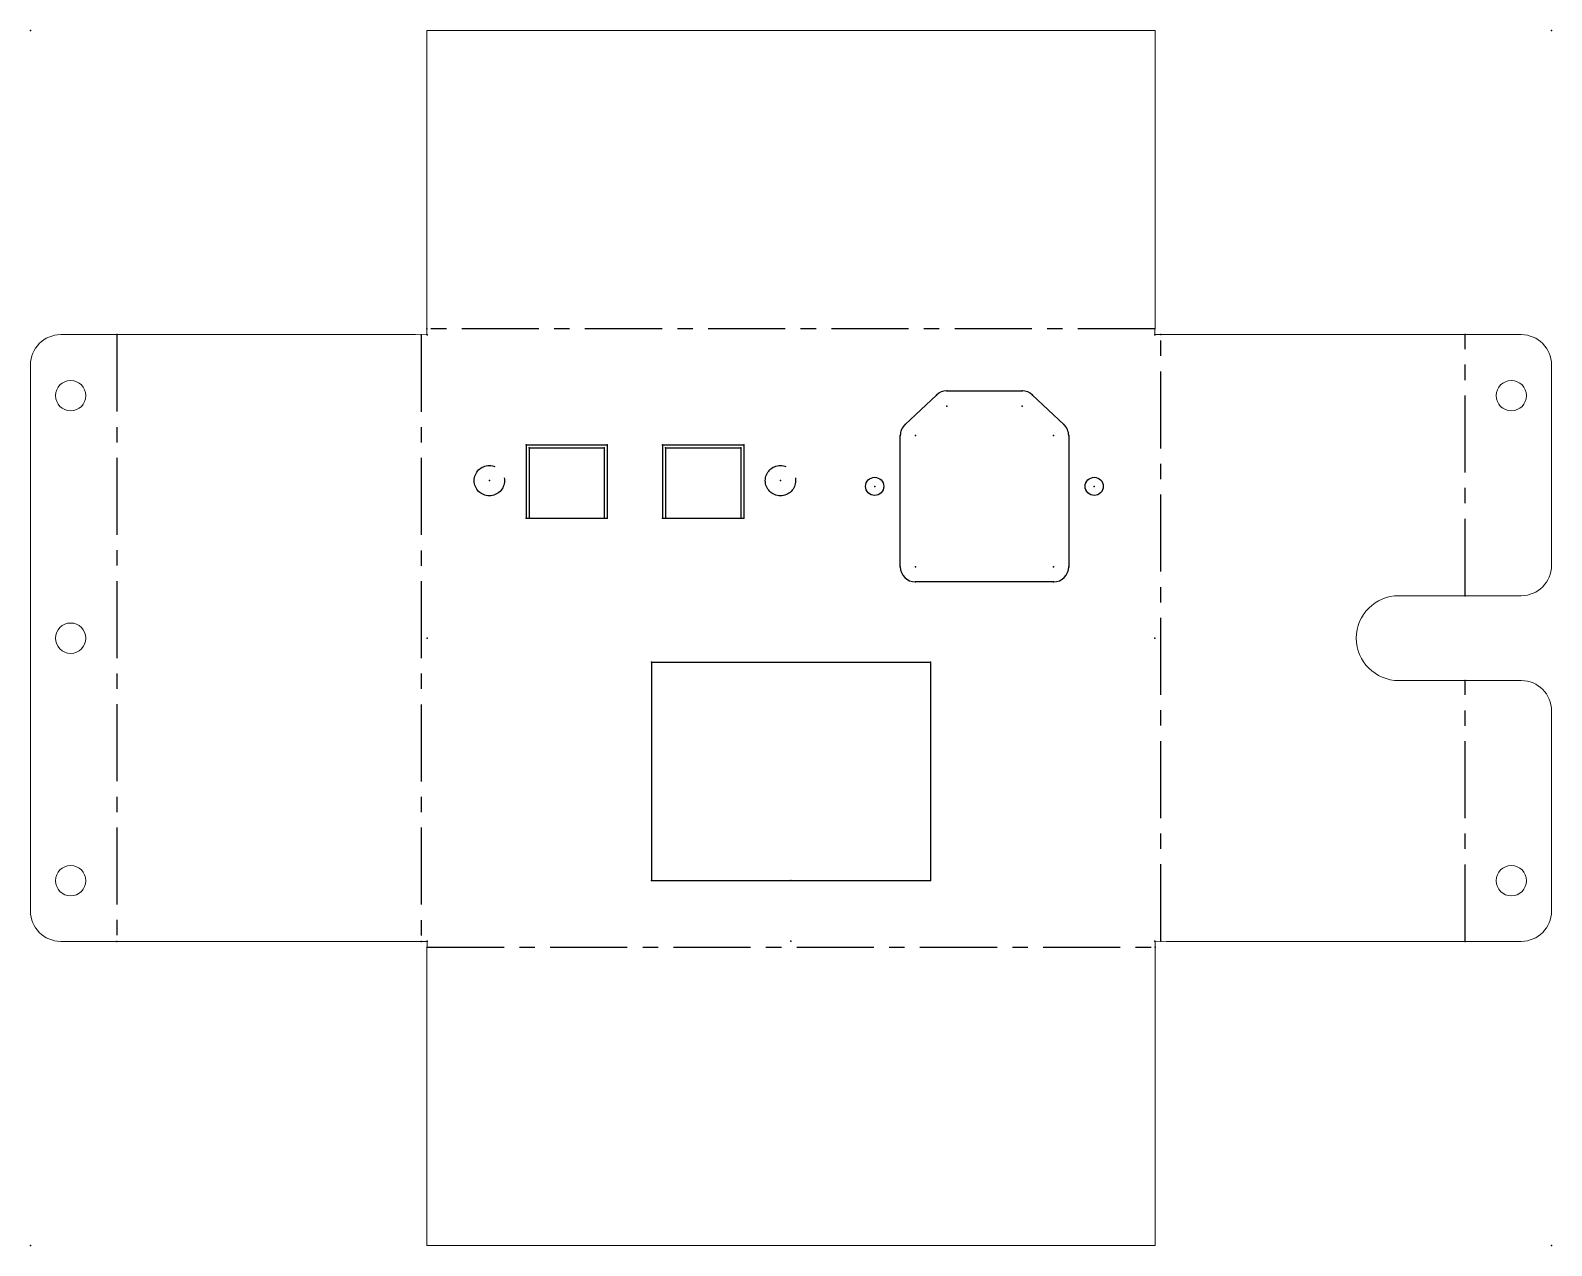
# Model space of a CAD drawing. Header units: millimetres. Extents: x -185 to 65, y -50 to 150.
import ezdxf

# ---------------------------------------------------------------- set-up
doc = ezdxf.new("R2010")
doc.units = ezdxf.units.MM
doc.header["$PDSIZE"] = -1
doc.linetypes.add('CENTERX2', pattern=[20.32, 12.7, -2.54, 2.54, -2.54])

msp = doc.modelspace()

# ---------------------------------------------------------------- linework, layer by layer
at = {"color": 7, "linetype": 'Continuous', "lineweight": 15}
for p, q in [((-120.03, 100.03), (-120.03, 150.21)), ((-120.03, 150.21), (0.03, 150.21)), ((0.03, 150.21), (0.03, 101.94)), ((0.03, 101.94), (0, 100)), ((-180.41, 100.03), (-121.94, 100.03)), ((-121.94, 100.03), (-120, 100)), ((-120.03, 100.03), (-120, 100)), ((0.03, 100.03), (0, 100)), ((0.03, 100.03), (60.41, 100.03)), ((-185.41, 4.97), (-185.41, 95.03)), ((65.41, 95.03), (65.41, 61.98)), ((-21.89, 90.75), (-34.31, 90.75)), ((-36.02, 90.07), (-41.2, 85.21)), ((-15, 85.21), (-20.18, 90.07)), ((-41.98, 83.38), (-41.98, 61.75)), ((-14.21, 61.75), (-14.21, 83.38)), ((-90.29, 81.85), (-103.69, 81.85)), ((-103.69, 81.85), (-103.69, 69.75)), ((-90.29, 69.75), (-90.29, 81.85)), ((-67.79, 81.85), (-81.19, 81.85)), ((-81.19, 81.85), (-81.19, 69.75)), ((-67.79, 69.75), (-67.79, 81.85)), ((-103.69, 69.75), (-90.29, 69.75)), ((-81.19, 69.75), (-67.79, 69.75)), ((-39.48, 59.25), (-16.71, 59.25)), ((40.21, 56.98), (60.41, 56.98)), ((-37, 46), (-83, 46)), ((-83, 46), (-83, 10)), ((-37, 10), (-37, 46)), ((60.41, 42.98), (40.21, 42.98)), ((65.41, 37.98), (65.41, 4.97)), ((-83, 10), (-37, 10)), ((-120.03, -1.94), (-120, 0)), ((-120.03, -0.03), (-120, 0)), ((1.94, -0.03), (0, 0)), ((0.03, -0.03), (0, 0)), ((-120.03, -0.03), (-180.41, -0.03)), ((-120.03, -50.21), (-120.03, -1.94)), ((0.03, -0.03), (0.03, -50.21)), ((60.41, -0.03), (1.94, -0.03)), ((0.03, -50.21), (-120.03, -50.21))]:
    msp.add_line(p, q, dxfattribs=at)
at = {"color": 7, "linetype": 'CENTERX2'}
for p, q in [((0.01, 100.97), (-120.03, 100.97)), ((-171.18, 100.03), (-171.18, -0.03)), ((-120.97, 100.01), (-120.97, -0.03)), ((0.97, -0.01), (0.97, 100.03)), ((51.18, 56.98), (51.18, 100.03)), ((-103.19, 81.35), (-90.79, 81.35)), ((-103.19, 81.35), (-103.19, 69.75)), ((-90.79, 81.35), (-90.79, 69.75)), ((-80.69, 81.35), (-68.29, 81.35)), ((-80.69, 81.35), (-80.69, 69.75)), ((-68.29, 81.35), (-68.29, 69.75)), ((-103.19, 69.75), (-90.79, 69.75)), ((-80.69, 69.75), (-68.29, 69.75)), ((51.18, -0.03), (51.18, 42.98)), ((-120.01, -0.97), (0.03, -0.97))]:
    msp.add_line(p, q, dxfattribs=at)
at = {"color": 7, "linetype": 'Continuous'}
for p, q in [((-34.31, 90.75), (-21.89, 90.75)), ((-41.2, 85.21), (-36.02, 90.07)), ((-20.18, 90.07), (-15, 85.21)), ((-41.98, 61.75), (-41.98, 83.38)), ((-14.21, 83.38), (-14.21, 61.75)), ((-103.69, 81.85), (-90.29, 81.85)), ((-103.69, 81.85), (-103.69, 69.75)), ((-90.29, 81.85), (-90.29, 69.75)), ((-81.19, 81.85), (-81.19, 69.75)), ((-81.19, 81.85), (-67.79, 81.85)), ((-67.79, 81.85), (-67.79, 69.75)), ((-103.69, 69.75), (-90.29, 69.75)), ((-81.19, 69.75), (-67.79, 69.75)), ((-16.71, 59.25), (-39.48, 59.25)), ((-83, 46), (-37, 46)), ((-83, 46), (-83, 10)), ((-37, 46), (-37, 10)), ((-83, 10), (-37, 10))]:
    msp.add_line(p, q, dxfattribs=at)
at = {"color": 7, "linetype": 'Continuous', "lineweight": 15}
for centre, radius in [((-178.78, 89.97), 2.5), ((58.78, 89.97), 2.5), ((-46.2, 75), 1.5), ((-10, 75), 1.5), ((-178.78, 49.97), 2.5), ((-178.78, 9.97), 2.5), ((58.78, 9.97), 2.5)]:
    msp.add_circle(centre, radius, dxfattribs=at)
at = {"color": 7, "linetype": 'CENTERX2'}
for centre in [(-109.74, 75.95), (-61.74, 75.95)]:
    msp.add_circle(centre, 2.5, dxfattribs=at)
at = {"color": 7, "linetype": 'Continuous'}
for centre in [(-46.2, 75), (-10, 75)]:
    msp.add_circle(centre, 1.5, dxfattribs=at)
at = {"color": 7, "linetype": 'Continuous', "lineweight": 15}
for centre, radius, start, end in [((-180.41, 95.03), 5, 90, 180), ((60.41, 95.03), 5, 0, 90), ((-34.31, 88.25), 2.5, 90, 133.2195), ((-21.89, 88.25), 2.5, 46.7805, 90), ((-39.48, 83.38), 2.5, 133.2195, 180), ((-16.71, 83.38), 2.5, 0, 46.7805), ((-39.48, 61.75), 2.5, 180, 270), ((-16.71, 61.75), 2.5, 270, 0), ((60.41, 61.98), 5, 270, 0), ((40.21, 49.98), 7, 90, 270), ((60.41, 37.98), 5, 0, 90), ((-180.41, 4.97), 5, 180, 270), ((60.41, 4.97), 5, 270, 0)]:
    msp.add_arc(centre, radius, start, end, dxfattribs=at)
at = {"color": 7, "linetype": 'Continuous'}
for centre, start, end in [((-34.31, 88.25), 90, 133.2195), ((-21.89, 88.25), 46.7805, 90), ((-39.48, 83.38), 133.2195, 180), ((-16.71, 83.38), 0, 46.7805), ((-39.48, 61.75), 180, 270), ((-16.71, 61.75), 270, 0)]:
    msp.add_arc(centre, 2.5, start, end, dxfattribs=at)
for p in [(-185.41, 150.21), (65.41, 150.21), (-120.03, 100.97), (0.01, 100.97), (-171.18, 100.03), (-120.97, 100.01), (-120, 100), (0, 100), (0.97, 100.03), (51.18, 100.03), (-34.31, 90.75), (-21.89, 90.75), (-36.02, 90.07), (-34.31, 88.25), (-34.31, 88.25), (-21.89, 88.25), (-21.89, 88.25), (-20.18, 90.07), (-41.98, 83.38), (-41.2, 85.21), (-39.48, 83.38), (-39.48, 83.38), (-16.71, 83.38), (-16.71, 83.38), (-15, 85.21), (-14.21, 83.38), (-103.69, 81.85), (-103.19, 81.35), (-90.79, 81.35), (-90.29, 81.85), (-81.19, 81.85), (-80.69, 81.35), (-68.29, 81.35), (-67.79, 81.85), (-109.74, 75.95), (-109.74, 75.95), (-61.74, 75.95), (-61.74, 75.95), (-46.2, 75), (-46.2, 75), (-10, 75), (-10, 75), (-103.69, 69.75), (-103.19, 69.75), (-90.79, 69.75), (-90.29, 69.75), (-81.19, 69.75), (-80.69, 69.75), (-68.29, 69.75), (-67.79, 69.75), (-41.98, 61.75), (-39.48, 61.75), (-39.48, 61.75), (-16.71, 61.75), (-16.71, 61.75), (-14.21, 61.75), (-39.48, 59.25), (-16.71, 59.25), (51.18, 56.98), (-120, 50), (0, 50), (-83, 46), (-37, 46), (51.18, 42.98), (-83, 10), (-60, 10), (-37, 10), (-120, 0), (-60, 0), (0, 0), (-171.18, -0.03), (-120.97, -0.03), (-120.01, -0.97), (0.03, -0.97), (0.97, -0.01), (51.18, -0.03), (-185.41, -50.21), (65.41, -50.21)]:
    msp.add_point(p, dxfattribs=at)

doc.saveas('drawing.dxf')
